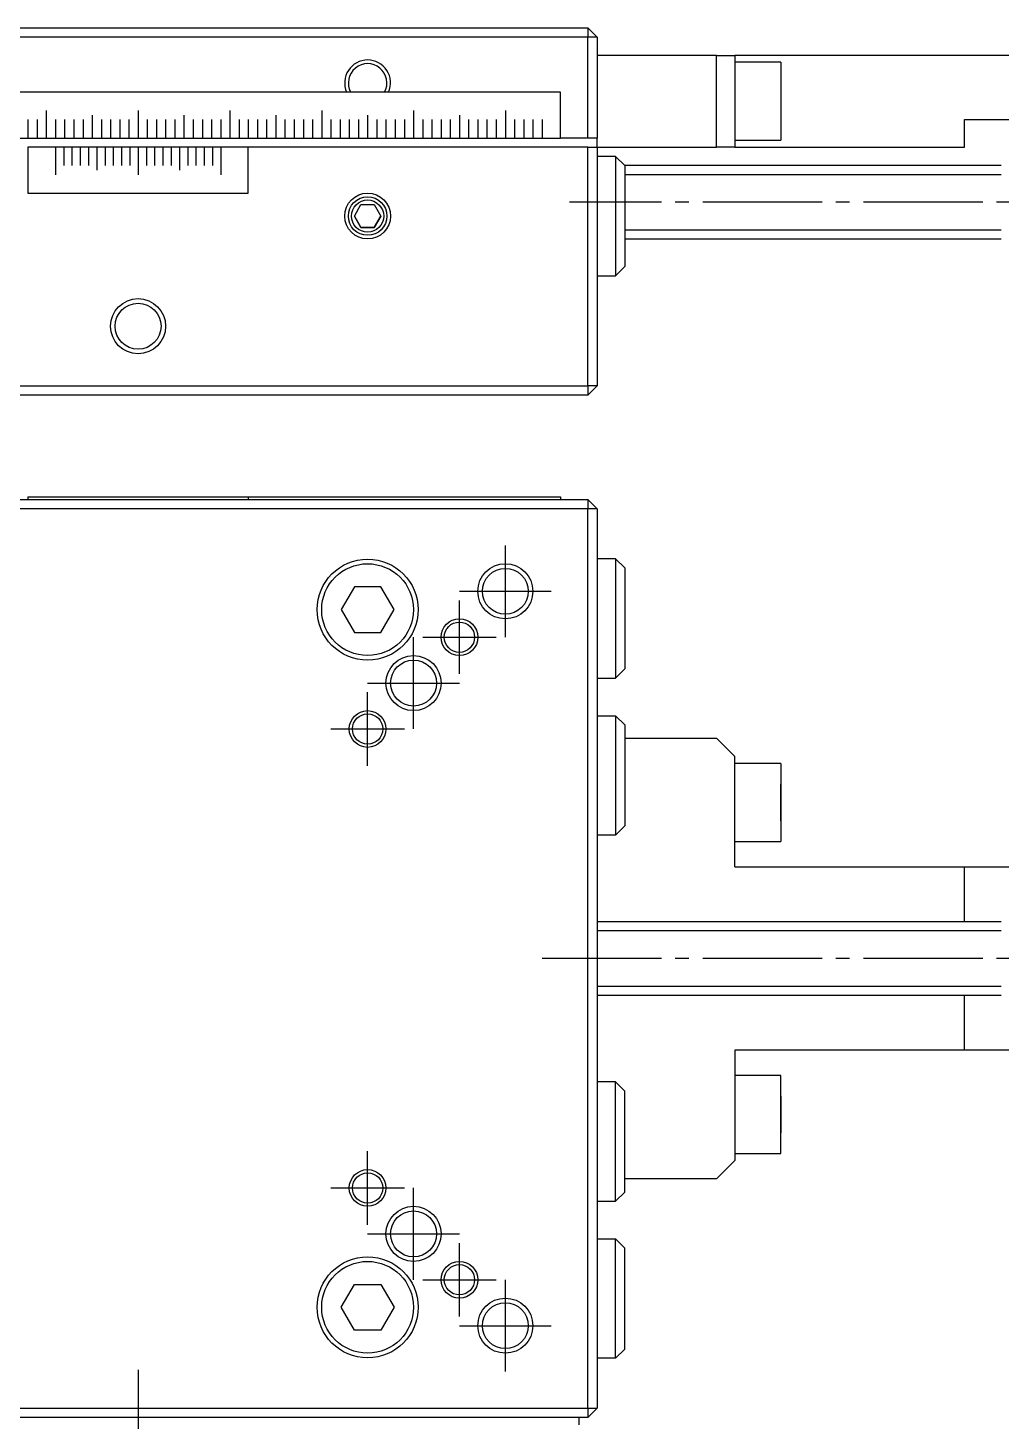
# Model space of a CAD drawing. Extents: x 30 to 634, y 77 to 328.
# Drawn here: x 122.8 to 228.8, y 175.8 to 327.5 of the extents above; entities that cross this region are included whole.
import ezdxf

# ---------------------------------------------------------------- set-up
doc = ezdxf.new("R2010")
doc.units = 0
doc.linetypes.add('CENTER', pattern=[17.5, 13, -1.5, 1.5, -1.5])
doc.layers.get('0').update_dxf_attribs({"linetype": 'CONTINUOUS'})
doc.layers.add('CENTER', color=1, linetype='CENTER')

msp = doc.modelspace()

# ---------------------------------------------------------------- linework, layer by layer
at = {"color": 7, "linetype": 'CONTINUOUS'}
for p, q in [((85.76920698966887, 327.5421770959379), (183.7692069896688, 327.5421770959379)), ((183.7692069896688, 326.5421770959379), (85.76920698966887, 326.5421770959379)), ((183.7692069896688, 327.5421770959379), (183.7692069896688, 326.5421770959379)), ((184.7692069896688, 326.5421770959379), (183.7692069896688, 327.5421770959379)), ((183.7692069896688, 315.5421770959379), (183.7692069896688, 326.5421770959379)), ((184.7692069896688, 326.5421770959379), (183.7692069896688, 326.5421770959379)), ((184.7692069896688, 326.5421770959379), (184.7692069896688, 315.5421770959379)), ((197.7692069896689, 324.5421770959379), (184.7692069896688, 324.5421770959379)), ((197.7692069896689, 314.5421770959379), (197.7692069896689, 324.5421770959379)), ((197.7692069896689, 324.5421770959379), (199.7692069896688, 324.5421770959379)), ((199.7692069896688, 324.5421770959379), (199.7692069896688, 314.5421770959379)), ((258.7692069896689, 324.5421770959379), (199.7692069896688, 324.5421770959379)), ((204.7692069896689, 323.7921770959379), (199.7692069896688, 323.7921770959379)), ((204.7692069896689, 323.7921770959379), (204.7692069896689, 315.2921770959379)), ((180.7692069896688, 320.5421770959379), (88.76920698966887, 320.5421770959379)), ((180.7692069896688, 315.5421770959379), (180.7692069896688, 320.5421770959379)), ((224.7692069896689, 317.5421770959379), (234.7692069896689, 317.5421770959379)), ((224.7692069896689, 314.5421770959379), (224.7692069896689, 317.5421770959379)), ((121.7692069896688, 315.5421770959379), (122.7692069896688, 315.5421770959379)), ((122.7692069896688, 315.5421770959379), (123.7692069896688, 315.5421770959379)), ((122.7692069896688, 314.5421770959379), (122.7692069896688, 309.5421770959379)), ((125.7692069896688, 314.5421770959379), (122.7692069896688, 314.5421770959379)), ((122.7692069896688, 314.5421770959379), (122.7692069896688, 309.5421770959379)), ((123.7692069896688, 315.5421770959379), (124.7692069896688, 315.5421770959379)), ((124.7692069896688, 315.5421770959379), (125.7692069896688, 315.5421770959379)), ((125.7692069896688, 315.5421770959379), (126.7692069896688, 315.5421770959379)), ((126.6692069896689, 314.5421770959379), (125.7692069896688, 314.5421770959379)), ((127.5692069896688, 314.5421770959379), (126.6692069896689, 314.5421770959379)), ((126.7692069896688, 315.5421770959379), (127.7692069896688, 315.5421770959379)), ((128.4692069896688, 314.5421770959379), (127.5692069896688, 314.5421770959379)), ((127.7692069896688, 315.5421770959379), (128.7692069896688, 315.5421770959379)), ((129.3692069896688, 314.5421770959379), (128.4692069896688, 314.5421770959379)), ((128.7692069896688, 315.5421770959379), (129.7692069896688, 315.5421770959379)), ((130.2692069896689, 314.5421770959379), (129.3692069896688, 314.5421770959379)), ((129.7692069896688, 315.5421770959379), (130.7692069896688, 315.5421770959379)), ((131.1692069896688, 314.5421770959379), (130.2692069896689, 314.5421770959379)), ((130.7692069896688, 315.5421770959379), (131.7692069896688, 315.5421770959379)), ((132.0692069896689, 314.5421770959379), (131.1692069896688, 314.5421770959379)), ((131.7692069896688, 315.5421770959379), (132.7692069896688, 315.5421770959379)), ((132.9692069896688, 314.5421770959379), (132.0692069896689, 314.5421770959379)), ((132.7692069896688, 315.5421770959379), (133.7692069896688, 315.5421770959379)), ((133.8692069896688, 314.5421770959379), (132.9692069896688, 314.5421770959379)), ((133.7692069896688, 315.5421770959379), (134.7692069896688, 315.5421770959379)), ((134.7692069896688, 314.5421770959379), (133.8692069896688, 314.5421770959379)), ((134.7692069896688, 315.5421770959379), (135.7692069896689, 315.5421770959379)), ((135.6692069896689, 314.5421770959379), (134.7692069896688, 314.5421770959379)), ((136.5692069896689, 314.5421770959379), (135.6692069896689, 314.5421770959379)), ((135.7692069896689, 315.5421770959379), (136.7692069896689, 315.5421770959379)), ((137.4692069896688, 314.5421770959379), (136.5692069896689, 314.5421770959379)), ((136.7692069896689, 315.5421770959379), (137.7692069896689, 315.5421770959379)), ((138.3692069896689, 314.5421770959379), (137.4692069896688, 314.5421770959379)), ((137.7692069896689, 315.5421770959379), (138.7692069896689, 315.5421770959379)), ((139.2692069896688, 314.5421770959379), (138.3692069896689, 314.5421770959379)), ((138.7692069896689, 315.5421770959379), (139.7692069896689, 315.5421770959379)), ((140.1692069896689, 314.5421770959379), (139.2692069896688, 314.5421770959379)), ((139.7692069896689, 315.5421770959379), (140.7692069896689, 315.5421770959379)), ((141.0692069896689, 314.5421770959379), (140.1692069896689, 314.5421770959379)), ((140.7692069896689, 315.5421770959379), (141.7692069896689, 315.5421770959379)), ((141.9692069896688, 314.5421770959379), (141.0692069896689, 314.5421770959379)), ((141.7692069896689, 315.5421770959379), (142.7692069896689, 315.5421770959379)), ((142.8692069896688, 314.5421770959379), (141.9692069896688, 314.5421770959379)), ((142.7692069896689, 315.5421770959379), (143.7692069896689, 315.5421770959379)), ((143.7692069896689, 314.5421770959379), (142.8692069896688, 314.5421770959379)), ((143.7692069896689, 315.5421770959379), (144.7692069896689, 315.5421770959379)), ((146.7692069896688, 314.5421770959379), (143.7692069896689, 314.5421770959379)), ((144.7692069896689, 315.5421770959379), (145.7692069896689, 315.5421770959379)), ((145.7692069896689, 315.5421770959379), (146.7692069896688, 315.5421770959379)), ((146.7692069896688, 315.5421770959379), (147.7692069896688, 315.5421770959379)), ((146.7692069896688, 309.5421770959379), (146.7692069896688, 314.5421770959379)), ((183.7692069896688, 314.5421770959379), (146.7792069896688, 314.5421770959379)), ((147.7692069896688, 315.5421770959379), (148.7692069896688, 315.5421770959379)), ((148.7692069896688, 315.5421770959379), (149.7692069896688, 315.5421770959379)), ((149.7692069896688, 315.5421770959379), (150.7692069896688, 315.5421770959379)), ((150.7692069896688, 315.5421770959379), (151.7692069896688, 315.5421770959379)), ((151.7692069896688, 315.5421770959379), (152.7692069896688, 315.5421770959379)), ((152.7692069896688, 315.5421770959379), (153.7692069896688, 315.5421770959379)), ((153.7692069896688, 315.5421770959379), (154.7692069896688, 315.5421770959379)), ((154.7692069896688, 315.5421770959379), (155.7692069896688, 315.5421770959379)), ((155.7692069896688, 315.5421770959379), (156.7692069896688, 315.5421770959379)), ((156.7692069896688, 315.5421770959379), (157.7692069896689, 315.5421770959379)), ((157.7692069896689, 315.5421770959379), (158.7692069896688, 315.5421770959379)), ((158.7692069896688, 315.5421770959379), (159.7692069896688, 315.5421770959379)), ((159.7692069896688, 315.5421770959379), (160.7692069896689, 315.5421770959379)), ((160.7692069896689, 315.5421770959379), (161.7692069896689, 315.5421770959379)), ((161.7692069896689, 315.5421770959379), (162.7692069896689, 315.5421770959379)), ((162.7692069896689, 315.5421770959379), (163.7692069896688, 315.5421770959379)), ((163.7692069896688, 315.5421770959379), (164.7692069896689, 315.5421770959379)), ((164.7692069896689, 315.5421770959379), (165.7692069896689, 315.5421770959379)), ((165.7692069896689, 315.5421770959379), (166.7692069896689, 315.5421770959379)), ((166.7692069896689, 315.5421770959379), (167.7692069896689, 315.5421770959379)), ((167.7692069896689, 315.5421770959379), (168.7692069896689, 315.5421770959379)), ((168.7692069896689, 315.5421770959379), (169.7692069896689, 315.5421770959379)), ((169.7692069896689, 315.5421770959379), (170.7692069896689, 315.5421770959379)), ((170.7692069896689, 315.5421770959379), (171.7692069896689, 315.5421770959379)), ((171.7692069896689, 315.5421770959379), (172.7692069896688, 315.5421770959379)), ((172.7692069896688, 315.5421770959379), (173.7692069896688, 315.5421770959379)), ((173.7692069896688, 315.5421770959379), (174.7692069896688, 315.5421770959379)), ((174.7692069896688, 315.5421770959379), (175.7692069896688, 315.5421770959379)), ((175.7692069896688, 315.5421770959379), (176.7692069896688, 315.5421770959379)), ((176.7692069896688, 315.5421770959379), (177.7692069896688, 315.5421770959379)), ((177.7692069896688, 315.5421770959379), (178.7692069896688, 315.5421770959379)), ((178.7692069896688, 315.5421770959379), (180.7692069896688, 315.5421770959379)), ((183.7692069896688, 315.5421770959379), (180.7792069896688, 315.5421770959379)), ((184.7692069896688, 315.5421770959379), (183.7692069896688, 315.5421770959379)), ((183.7692069896688, 288.5421770959379), (183.7692069896688, 314.5421770959379)), ((183.7692069896688, 314.5421770959379), (184.7692069896688, 314.5421770959379)), ((184.7692069896688, 314.5421770959379), (184.7692069896688, 315.5421770959379)), ((184.7692069896688, 314.5421770959379), (197.7692069896689, 314.5421770959379)), ((184.7692069896688, 314.5421770959379), (184.7692069896688, 288.5421770959379)), ((199.7692069896688, 314.5421770959379), (197.7692069896689, 314.5421770959379)), ((199.7692069896688, 315.2921770959379), (204.7692069896689, 315.2921770959379)), ((199.7692069896688, 314.5421770959379), (224.7692069896689, 314.5421770959379)), ((186.7692069896689, 313.5421770959379), (184.7692069896688, 313.5421770959379)), ((186.7692069896689, 313.5421770959379), (186.7692069896689, 307.0421770959379)), ((187.7692069896689, 312.5421770959379), (186.7692069896689, 313.5421770959379)), ((187.7692069896689, 312.5421770959379), (187.7692069896689, 307.0421770959379)), ((228.7691879896689, 312.5421770959379), (187.7692069896689, 312.5421770959379)), ((122.7692069896688, 309.5421770959379), (146.7692069896688, 309.5421770959379)), ((158.3258309896689, 307.0421770959379), (159.0475189896688, 308.2921770959379)), ((159.0475189896688, 308.2921770959379), (160.4908949896689, 308.2921770959379)), ((160.4908949896689, 308.2921770959379), (161.2125829896688, 307.0421770959379)), ((159.0475189896688, 305.7921770959379), (158.3258309896689, 307.0421770959379)), ((158.3258309896689, 307.0421770959379), (159.0475189896688, 305.7921770959379)), ((161.2125829896688, 307.0421770959379), (160.4908949896689, 305.7921770959379)), ((160.4908949896689, 305.7921770959379), (161.2125829896688, 307.0421770959379)), ((186.7692069896689, 307.0421770959379), (186.7692069896689, 300.5421770959379)), ((187.7692069896689, 307.0421770959379), (187.7692069896689, 301.5421770959379)), ((160.4908949896689, 305.7921770959379), (159.0475189896688, 305.7921770959379)), ((159.0475189896688, 305.7921770959379), (160.4908949896689, 305.7921770959379)), ((187.7692069896689, 304.5421770959379), (228.7691879896689, 304.5421770959379)), ((184.7692069896688, 300.5421770959379), (186.7692069896689, 300.5421770959379)), ((186.7692069896689, 300.5421770959379), (187.7692069896689, 301.5421770959379)), ((85.76920698966887, 288.5421770959379), (183.7692069896688, 288.5421770959379)), ((184.7692069896688, 288.5421770959379), (183.7692069896688, 287.5421770959379)), ((183.7692069896688, 288.5421770959379), (183.7692069896688, 287.5421770959379)), ((184.7692069896688, 288.5421770959379), (183.7692069896688, 288.5421770959379)), ((183.7692069896688, 287.5421770959379), (85.76920698966887, 287.5421770959379)), ((122.7692069896688, 276.4631960959379), (122.7692069896688, 276.1631960959379)), ((122.7692069896688, 276.4631960959379), (146.7692069896688, 276.4631960959379)), ((146.7692069896688, 276.4631960959379), (146.7692069896688, 276.1631960959379)), ((146.7792069896688, 276.4631960959379), (147.7692069896688, 276.4631960959379)), ((147.7692069896688, 276.4631960959379), (148.7692069896688, 276.4631960959379)), ((148.7692069896688, 276.4631960959379), (149.7692069896688, 276.4631960959379)), ((149.7692069896688, 276.4631960959379), (150.7692069896688, 276.4631960959379)), ((150.7692069896688, 276.4631960959379), (151.7692069896688, 276.4631960959379)), ((151.7692069896688, 276.4631960959379), (152.7692069896688, 276.4631960959379)), ((152.7692069896688, 276.4631960959379), (153.7692069896688, 276.4631960959379)), ((153.7692069896688, 276.4631960959379), (154.7692069896688, 276.4631960959379)), ((154.7692069896688, 276.4631960959379), (155.7692069896688, 276.4631960959379)), ((155.7692069896688, 276.4631960959379), (156.7692069896688, 276.4631960959379)), ((156.7692069896688, 276.4631960959379), (157.7692069896689, 276.4631960959379)), ((157.7692069896689, 276.4631960959379), (158.7692069896688, 276.4631960959379)), ((158.7692069896688, 276.4631960959379), (159.7692069896688, 276.4631960959379)), ((159.7692069896688, 276.4631960959379), (160.7692069896689, 276.4631960959379)), ((160.7692069896689, 276.4631960959379), (161.7692069896689, 276.4631960959379)), ((161.7692069896689, 276.4631960959379), (162.7692069896689, 276.4631960959379)), ((162.7692069896689, 276.4631960959379), (163.7692069896688, 276.4631960959379)), ((163.7692069896688, 276.4631960959379), (164.7692069896689, 276.4631960959379)), ((164.7692069896689, 276.4631960959379), (165.7692069896689, 276.4631960959379)), ((165.7692069896689, 276.4631960959379), (166.7692069896689, 276.4631960959379)), ((166.7692069896689, 276.4631960959379), (167.7692069896689, 276.4631960959379)), ((167.7692069896689, 276.4631960959379), (168.7692069896689, 276.4631960959379)), ((168.7692069896689, 276.4631960959379), (169.7692069896689, 276.4631960959379)), ((169.7692069896689, 276.4631960959379), (170.7692069896689, 276.4631960959379)), ((170.7692069896689, 276.4631960959379), (171.7692069896689, 276.4631960959379)), ((171.7692069896689, 276.4631960959379), (172.7692069896688, 276.4631960959379)), ((172.7692069896688, 276.4631960959379), (173.7692069896688, 276.4631960959379)), ((173.7692069896688, 276.4631960959379), (174.7692069896688, 276.4631960959379)), ((174.7692069896688, 276.4631960959379), (175.7692069896688, 276.4631960959379)), ((175.7692069896688, 276.4631960959379), (176.7692069896688, 276.4631960959379)), ((176.7692069896688, 276.4631960959379), (177.7692069896688, 276.4631960959379)), ((177.7692069896688, 276.4631960959379), (178.7692069896688, 276.4631960959379)), ((178.7692069896688, 276.4631960959379), (180.7692069896688, 276.4631960959379)), ((180.7692069896688, 276.4631960959379), (180.7692069896688, 276.1631960959379)), ((85.76920698966887, 276.1631960959379), (183.7692069896688, 276.1631960959379)), ((183.7692069896688, 275.1631960959379), (85.76920698966887, 275.1631960959379)), ((183.7692069896688, 276.1631960959379), (183.7692069896688, 275.1631960959379)), ((184.7692069896688, 275.1631960959379), (183.7692069896688, 276.1631960959379)), ((184.7692069896688, 275.1631960959379), (183.7692069896688, 275.1631960959379)), ((183.7692069896688, 177.1631960959379), (183.7692069896688, 275.1631960959379)), ((184.7692069896688, 275.1631960959379), (184.7692069896688, 177.1631960959379)), ((186.7692069896689, 269.7131960959379), (184.7692069896688, 269.7131960959379)), ((186.7692069896689, 269.7131960959379), (186.7692069896689, 256.7131960959379)), ((187.7692069896689, 268.7131960959379), (186.7692069896689, 269.7131960959379)), ((187.7692069896689, 268.7131960959379), (187.7692069896689, 257.7131960959379)), ((158.3258309896689, 266.6631960959379), (156.8824559896689, 264.1631960959379)), ((161.2125829896688, 266.6631960959379), (158.3258309896689, 266.6631960959379)), ((162.6559579896689, 264.1631960959379), (161.2125829896688, 266.6631960959379)), ((156.8824559896689, 264.1631960959379), (158.3258309896689, 261.6631960959379)), ((161.2125829896688, 261.6631960959379), (162.6559579896689, 264.1631960959379)), ((158.3258309896689, 261.6631960959379), (161.2125829896688, 261.6631960959379)), ((184.7692069896688, 256.7131960959379), (186.7692069896689, 256.7131960959379)), ((186.7692069896689, 256.7131960959379), (187.7692069896689, 257.7131960959379)), ((184.7692069896688, 252.6131960959379), (186.7692069896689, 252.6131960959379)), ((186.7692069896689, 252.6131960959379), (186.7692069896689, 239.6131960959379)), ((186.7692069896689, 252.6131960959379), (187.7692069896689, 251.6131960959379)), ((187.7692069896689, 251.6131960959379), (187.7692069896689, 240.6131960959379)), ((187.7692069896689, 250.1631960959379), (197.7692069896689, 250.1631960959379)), ((199.7692069896688, 248.1631960959379), (197.7692069896689, 250.1631960959379)), ((199.7692069896688, 236.1631960959379), (199.7692069896688, 248.1631960959379)), ((204.7692069896689, 247.4131960959379), (199.7692069896688, 247.4131960959379)), ((204.7692069896689, 247.4131960959379), (204.7692069896689, 238.9131960959379)), ((204.7692069896689, 247.4131960959379), (204.7692069896689, 238.9131960959379)), ((204.7692069896689, 243.1631960959379), (204.7692069896689, 245.1631960959379)), ((204.7692069896689, 245.1631960959379), (204.7692069896689, 243.1631960959379)), ((204.7692069896689, 241.1631960959379), (204.7692069896689, 243.1631960959379)), ((204.7692069896689, 243.1631960959379), (204.7692069896689, 241.1631960959379)), ((187.7692069896689, 240.6131960959379), (186.7692069896689, 239.6131960959379)), ((186.7692069896689, 239.6131960959379), (184.7692069896688, 239.6131960959379)), ((199.7692069896688, 238.9131960959379), (204.7692069896689, 238.9131960959379)), ((199.7692069896688, 236.1631960959379), (224.7692069896689, 236.1631960959379)), ((224.7692069896689, 230.1631960959379), (224.7692069896689, 236.1631960959379)), ((224.7692069896689, 236.1631960959379), (234.7692069896689, 236.1631960959379)), ((228.7691879896689, 230.1631960959379), (184.7692069896688, 230.1631960959379)), ((184.7692069896688, 222.1631960959379), (228.7691879896689, 222.1631960959379)), ((224.7692069896689, 216.1631960959379), (224.7692069896689, 222.1631960959379)), ((199.7692069896688, 216.1631960959379), (199.7692069896688, 213.4131960959379)), ((224.7692069896689, 216.1631960959379), (199.7692069896688, 216.1631960959379)), ((234.7692069896689, 216.1631960959379), (224.7692069896689, 216.1631960959379)), ((186.7692069896689, 212.7131960959379), (184.7692069896688, 212.7131960959379)), ((186.7692069896689, 199.7131960959379), (186.7692069896689, 212.7131960959379)), ((187.7692069896689, 211.7131960959379), (186.7692069896689, 212.7131960959379)), ((199.7692069896688, 213.4131960959379), (199.7692069896688, 204.1631960959379)), ((204.7692069896689, 213.4131960959379), (199.7692069896688, 213.4131960959379)), ((204.7692069896689, 204.9131960959379), (204.7692069896689, 213.4131960959379)), ((204.7692069896689, 204.9131960959379), (204.7692069896689, 213.4131960959379)), ((187.7692069896689, 200.7131960959379), (187.7692069896689, 211.7131960959379)), ((204.7692069896689, 211.1631960959379), (204.7692069896689, 209.1631960959379)), ((204.7692069896689, 209.1631960959379), (204.7692069896689, 211.1631960959379)), ((204.7692069896689, 207.1631960959379), (204.7692069896689, 209.1631960959379)), ((204.7692069896689, 209.1631960959379), (204.7692069896689, 207.1631960959379)), ((199.7692069896688, 204.9131960959379), (204.7692069896689, 204.9131960959379)), ((197.7692069896689, 202.1631960959379), (199.7692069896688, 204.1631960959379)), ((197.7692069896689, 202.1631960959379), (187.7692069896689, 202.1631960959379)), ((186.7692069896689, 199.7131960959379), (187.7692069896689, 200.7131960959379)), ((184.7692069896688, 199.7131960959379), (186.7692069896689, 199.7131960959379)), ((184.7692069896688, 195.6131960959379), (186.7692069896689, 195.6131960959379)), ((186.7692069896689, 182.6131960959379), (186.7692069896689, 195.6131960959379)), ((186.7692069896689, 195.6131960959379), (187.7692069896689, 194.6131960959379)), ((187.7692069896689, 183.6131960959379), (187.7692069896689, 194.6131960959379)), ((156.8824559896689, 188.1631960959379), (158.3258309896689, 190.6631960959379)), ((158.3258309896689, 190.6631960959379), (161.2125829896688, 190.6631960959379)), ((161.2125829896688, 190.6631960959379), (162.6559579896689, 188.1631960959379)), ((158.3258309896689, 185.6631960959379), (156.8824559896689, 188.1631960959379)), ((162.6559579896689, 188.1631960959379), (161.2125829896688, 185.6631960959379)), ((161.2125829896688, 185.6631960959379), (158.3258309896689, 185.6631960959379)), ((186.7692069896689, 182.6131960959379), (184.7692069896688, 182.6131960959379)), ((187.7692069896689, 183.6131960959379), (186.7692069896689, 182.6131960959379)), ((85.76920698966887, 177.1631960959379), (183.7692069896688, 177.1631960959379)), ((178.7692069896688, 176.1631960959379), (90.76920698966887, 176.1631960959379)), ((178.7692069896688, 176.1631960959379), (90.76920698966887, 176.1631960959379)), ((183.7692069896688, 176.1631960959379), (178.7692069896688, 176.1631960959379)), ((182.7692069896689, 176.1631960959379), (182.7692069896689, 175.3631960959379)), ((183.7692069896688, 177.1631960959379), (184.7692069896688, 177.1631960959379)), ((183.7692069896688, 176.1631960959379), (184.7692069896688, 177.1631960959379)), ((183.7692069896688, 177.1631960959379), (183.7692069896688, 176.1631960959379))]:
    msp.add_line(p, q, dxfattribs=at)
at = {"color": 3, "linetype": 'CONTINUOUS'}
for p, q in [((122.7692069896688, 317.5421770959379), (122.7692069896688, 315.5421770959379)), ((123.7692069896688, 317.5421770959379), (123.7692069896688, 315.5421770959379)), ((124.7692069896688, 318.5421770959379), (124.7692069896688, 315.5421770959379)), ((125.7692069896688, 317.5421770959379), (125.7692069896688, 315.5421770959379)), ((126.7692069896688, 317.5421770959379), (126.7692069896688, 315.5421770959379)), ((127.7692069896688, 317.5421770959379), (127.7692069896688, 315.5421770959379)), ((128.7692069896688, 317.5421770959379), (128.7692069896688, 315.5421770959379)), ((129.7692069896688, 318.0421770959379), (129.7692069896688, 315.5421770959379)), ((130.7692069896688, 317.5421770959379), (130.7692069896688, 315.5421770959379)), ((131.7692069896688, 317.5421770959379), (131.7692069896688, 315.5421770959379)), ((132.7692069896688, 317.5421770959379), (132.7692069896688, 315.5421770959379)), ((133.7692069896688, 317.5421770959379), (133.7692069896688, 315.5421770959379)), ((134.7692069896688, 318.5421770959379), (134.7692069896688, 315.5421770959379)), ((135.7692069896689, 317.5421770959379), (135.7692069896689, 315.5421770959379)), ((136.7692069896689, 317.5421770959379), (136.7692069896689, 315.5421770959379)), ((137.7692069896689, 317.5421770959379), (137.7692069896689, 315.5421770959379)), ((138.7692069896689, 317.5421770959379), (138.7692069896689, 315.5421770959379)), ((139.7692069896689, 318.0421770959379), (139.7692069896689, 315.5421770959379)), ((140.7692069896689, 317.5421770959379), (140.7692069896689, 315.5421770959379)), ((141.7692069896689, 317.5421770959379), (141.7692069896689, 315.5421770959379)), ((142.7692069896689, 317.5421770959379), (142.7692069896689, 315.5421770959379)), ((143.7692069896689, 317.5421770959379), (143.7692069896689, 315.5421770959379)), ((144.7692069896689, 318.5421770959379), (144.7692069896689, 315.5421770959379)), ((145.7692069896689, 317.5421770959379), (145.7692069896689, 315.5421770959379)), ((146.7692069896688, 317.5421770959379), (146.7692069896688, 315.5421770959379)), ((147.7692069896688, 317.5421770959379), (147.7692069896688, 315.5421770959379)), ((148.7692069896688, 317.5421770959379), (148.7692069896688, 315.5421770959379)), ((149.7692069896688, 318.0421770959379), (149.7692069896688, 315.5421770959379)), ((150.7692069896688, 317.5421770959379), (150.7692069896688, 315.5421770959379)), ((151.7692069896688, 317.5421770959379), (151.7692069896688, 315.5421770959379)), ((152.7692069896688, 317.5421770959379), (152.7692069896688, 315.5421770959379)), ((153.7692069896688, 317.5421770959379), (153.7692069896688, 315.5421770959379)), ((154.7692069896688, 318.5421770959379), (154.7692069896688, 315.5421770959379)), ((155.7692069896688, 317.5421770959379), (155.7692069896688, 315.5421770959379)), ((156.7692069896688, 317.5421770959379), (156.7692069896688, 315.5421770959379)), ((157.7692069896689, 317.5421770959379), (157.7692069896689, 315.5421770959379)), ((158.7692069896688, 317.5421770959379), (158.7692069896688, 315.5421770959379)), ((159.7692069896688, 318.0421770959379), (159.7692069896688, 315.5421770959379)), ((160.7692069896689, 317.5421770959379), (160.7692069896689, 315.5421770959379)), ((161.7692069896689, 317.5421770959379), (161.7692069896689, 315.5421770959379)), ((162.7692069896689, 317.5421770959379), (162.7692069896689, 315.5421770959379)), ((163.7692069896688, 317.5421770959379), (163.7692069896688, 315.5421770959379)), ((164.7692069896689, 318.5421770959379), (164.7692069896689, 315.5421770959379)), ((165.7692069896689, 317.5421770959379), (165.7692069896689, 315.5421770959379)), ((166.7692069896689, 317.5421770959379), (166.7692069896689, 315.5421770959379)), ((167.7692069896689, 317.5421770959379), (167.7692069896689, 315.5421770959379)), ((168.7692069896689, 317.5421770959379), (168.7692069896689, 315.5421770959379)), ((169.7692069896689, 318.0421770959379), (169.7692069896689, 315.5421770959379)), ((170.7692069896689, 317.5421770959379), (170.7692069896689, 315.5421770959379)), ((171.7692069896689, 317.5421770959379), (171.7692069896689, 315.5421770959379)), ((172.7692069896688, 317.5421770959379), (172.7692069896688, 315.5421770959379)), ((173.7692069896688, 317.5421770959379), (173.7692069896688, 315.5421770959379)), ((174.7692069896688, 318.5421770959379), (174.7692069896688, 315.5421770959379)), ((175.7692069896688, 317.5421770959379), (175.7692069896688, 315.5421770959379)), ((176.7692069896688, 317.5421770959379), (176.7692069896688, 315.5421770959379)), ((177.7692069896688, 317.5421770959379), (177.7692069896688, 315.5421770959379)), ((178.7692069896688, 317.5421770959379), (178.7692069896688, 315.5421770959379)), ((125.7692069896688, 314.5421770959379), (125.7692069896688, 311.5421770959379)), ((126.6692069896689, 314.5421770959379), (126.6692069896689, 312.5421770959379)), ((127.5692069896688, 314.5421770959379), (127.5692069896688, 312.5421770959379)), ((128.4692069896688, 314.5421770959379), (128.4692069896688, 312.5421770959379)), ((129.3692069896688, 314.5421770959379), (129.3692069896688, 312.5421770959379)), ((130.2692069896689, 314.5421770959379), (130.2692069896689, 312.0421770959379)), ((131.1692069896688, 314.5421770959379), (131.1692069896688, 312.5421770959379)), ((132.0692069896689, 314.5421770959379), (132.0692069896689, 312.5421770959379)), ((132.9692069896688, 314.5421770959379), (132.9692069896688, 312.5421770959379)), ((133.8692069896688, 314.5421770959379), (133.8692069896688, 312.5421770959379)), ((134.7692069896688, 314.5421770959379), (134.7692069896688, 311.5421770959379)), ((135.6692069896689, 314.5421770959379), (135.6692069896689, 312.5421770959379)), ((136.5692069896689, 314.5421770959379), (136.5692069896689, 312.5421770959379)), ((137.4692069896688, 314.5421770959379), (137.4692069896688, 312.5421770959379)), ((138.3692069896689, 314.5421770959379), (138.3692069896689, 312.5421770959379)), ((139.2692069896688, 314.5421770959379), (139.2692069896688, 312.0421770959379)), ((140.1692069896689, 314.5421770959379), (140.1692069896689, 312.5421770959379)), ((141.0692069896689, 314.5421770959379), (141.0692069896689, 312.5421770959379)), ((141.9692069896688, 314.5421770959379), (141.9692069896688, 312.5421770959379)), ((142.8692069896688, 314.5421770959379), (142.8692069896688, 312.5421770959379)), ((143.7692069896689, 314.5421770959379), (143.7692069896689, 311.5421770959379)), ((228.7691879896689, 311.5421770959379), (187.7692069896689, 311.5421770959379)), ((187.7692069896689, 305.5421770959379), (228.7691879896689, 305.5421770959379)), ((228.7691879896689, 229.1631960959379), (184.7692069896688, 229.1631960959379)), ((184.7692069896688, 223.1631960959379), (228.7691879896689, 223.1631960959379))]:
    msp.add_line(p, q, dxfattribs=at)
for centre, radius in [((159.7692069896688, 307.0421770959379), 2.5), ((134.7692069896688, 295.0421770959379), 3), ((174.7692069896688, 266.1631960959379), 3), ((169.7692069896689, 261.1631960959379), 2), ((164.7692069896689, 256.1631960959379), 3), ((159.7692069896688, 251.1631960959379), 2), ((159.7692069896688, 201.1631960959379), 2), ((164.7692069896689, 196.1631960959379), 3), ((169.7692069896689, 191.1631960959379), 2), ((174.7692069896688, 186.1631960959379), 3)]:
    msp.add_circle(centre, radius, dxfattribs=at)
at = {"color": 7, "linetype": 'CONTINUOUS'}
for centre, radius in [((159.7692069896688, 307.0421770959379), 2.1), ((159.7692069896688, 307.0421770959379), 1.75), ((134.7692069896688, 295.0421770959379), 2.5), ((159.7692069896688, 264.1631960959379), 5.5), ((159.7692069896688, 264.1631960959379), 5), ((174.7692069896688, 266.1631960959379), 2.5), ((169.7692069896689, 261.1631960959379), 1.649999999999999), ((164.7692069896689, 256.1631960959379), 2.5), ((159.7692069896688, 251.1631960959379), 1.649999999999999), ((159.7692069896688, 201.1631960959379), 1.649999999999999), ((164.7692069896689, 196.1631960959379), 2.5), ((159.7692069896688, 188.1631960959379), 5.5), ((159.7692069896688, 188.1631960959379), 5), ((169.7692069896689, 191.1631960959379), 1.649999999999999), ((174.7692069896688, 186.1631960959379), 2.5)]:
    msp.add_circle(centre, radius, dxfattribs=at)
at = {"color": 3, "linetype": 'CONTINUOUS'}
for start, end in [(90, 203.5781780000001), (336.4218219999999, 90)]:
    msp.add_arc((159.7692069896688, 321.5421770959379), 2.5, start, end, dxfattribs=at)
at = {"color": 7, "linetype": 'CONTINUOUS'}
msp.add_arc((159.7692069896688, 321.5421770959379), 2.1, 331.56311, 208.4368899999999, dxfattribs=at)
at = {"layer": 'CENTER', "color": 1, "linetype": 'CENTER'}
for p, q in [((331.7692069896689, 308.5421770959379), (181.7692069896688, 308.5421770959379)), ((174.7692069896688, 261.1631960959379), (174.7692069896688, 271.1631960959379)), ((169.7692069896689, 266.1631960959379), (179.7692069896688, 266.1631960959379)), ((169.7692069896689, 257.1631960959379), (169.7692069896689, 265.1631960959379)), ((164.7692069896689, 251.1631960959379), (164.7692069896689, 261.1631960959379)), ((165.7692069896689, 261.1631960959379), (173.7692069896688, 261.1631960959379)), ((159.7692069896688, 256.1631960959379), (169.7692069896689, 256.1631960959379)), ((159.7692069896688, 247.1631960959379), (159.7692069896688, 255.1631960959379)), ((155.7692069896688, 251.1631960959379), (163.7692069896688, 251.1631960959379)), ((331.7692069896689, 226.1631960959379), (178.7692069896688, 226.1631960959379)), ((159.7692069896688, 197.1631960959379), (159.7692069896688, 205.1631960959379)), ((155.7692069896688, 201.1631960959379), (163.7692069896688, 201.1631960959379)), ((164.7692069896689, 191.1631960959379), (164.7692069896689, 201.1631960959379)), ((159.7692069896688, 196.1631960959379), (169.7692069896689, 196.1631960959379)), ((169.7692069896689, 187.1631960959379), (169.7692069896689, 195.1631960959379)), ((165.7692069896689, 191.1631960959379), (173.7692069896688, 191.1631960959379)), ((174.7692069896688, 181.1631960959379), (174.7692069896688, 191.1631960959379)), ((169.7692069896689, 186.1631960959379), (179.7692069896688, 186.1631960959379)), ((134.7692069896688, 181.3631960959379), (134.7692069896688, 143.5631960959379))]:
    msp.add_line(p, q, dxfattribs=at)

doc.saveas('drawing.dxf')
